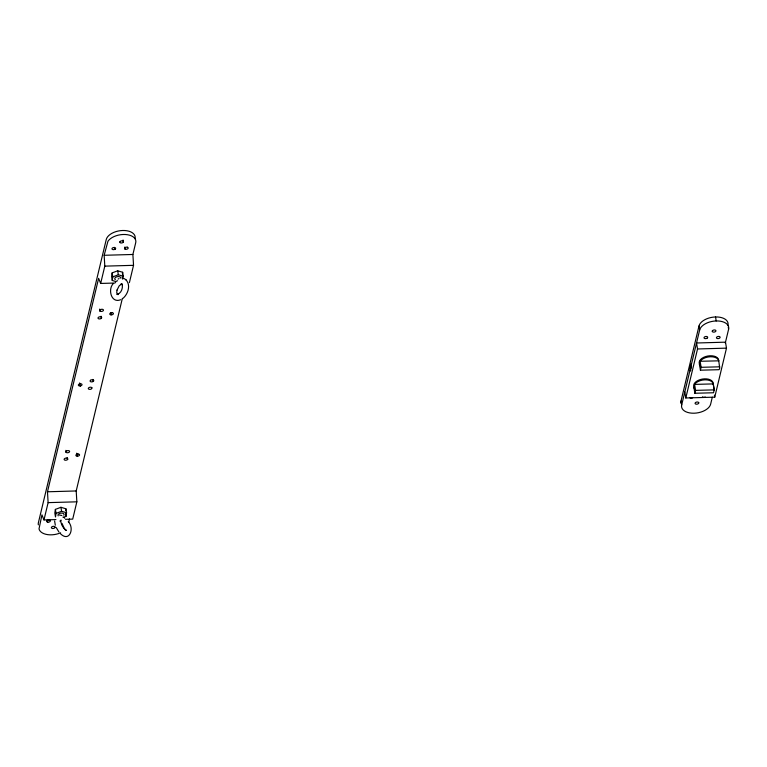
<?xml version="1.0" encoding="UTF-8"?>
<svg xmlns="http://www.w3.org/2000/svg" width="767" height="767" viewBox="0 0 767 767"><rect width="100%" height="100%" fill="white"/><g stroke="black" fill="none" stroke-linecap="round" stroke-linejoin="round"><path stroke-width="1.15" d="M694.864 393.26L695.573 390.374L694.595 384.344A9.846 5.618 -9.5 0 1 704.969 379.828A9.846 5.618 -9.5 0 1 713.233 383.855L714.23 389.885L713.521 392.762L694.864 393.26L693.867 387.277A9.846 5.618 -9.5 0 0 694.49 388.696M718.765 360.835L718.765 360.787A9.846 5.618 -9.5 0 0 710.491 356.76A9.846 5.618 -9.5 0 0 700.127 361.276L701.124 367.307L700.396 370.193L719.053 369.694L719.724 368.246L718.765 360.835L700.127 361.276M55.387 509.393L54.831 512.989L55.492 516.968L56.058 513.382L55.387 509.393L60.929 507.294L65.904 508.78L66.566 512.768L66.01 516.354L63.795 517.198M65.617 510.573L65.904 508.78M122.902 278.958L123.324 276.264L122.653 272.275L117.677 270.789L112.145 272.889L111.589 276.484L112.25 280.463L115.232 281.364M112.25 280.463L112.807 276.877L112.145 272.889M122.375 274.078L122.653 272.275M55.943 519.595L43.968 519.94L48.12 502.634L47.477 491.781L98.627 278.354L100.65 283.445L115.021 283.033M100.65 283.445L104.801 266.139L104.159 255.286L107.946 241.25A14.678 8.379 -9.5 0 1 125.251 234.501A14.678 8.379 -9.5 0 1 135.721 242.669L132.892 254.471L133.535 265.324L129.393 282.62M68.685 522.365L69.519 518.904M65.531 519.317L72.712 519.115L76.853 501.819L76.201 490.957L122.356 298.411M680.971 403.221A14.765 8.427 -9.5 0 1 681.019 400.997L698.986 326.033A14.765 8.427 -9.5 0 1 715.534 316.963A14.765 8.427 -9.5 0 1 727.941 325.198M712.303 397.229L710.645 404.151A14.765 8.427 -9.5 0 1 694.087 413.212A14.765 8.427 -9.5 0 1 681.681 404.976L689.974 370.384C689.245 361.478 692.083 373.519 691.355 364.613C689.485 361.286 691.853 373.711 689.974 370.384M691.355 364.613L699.648 330.011L698.986 326.033M685.794 397.977L697.539 348.975L696.541 342.993L725.496 342.168L726.493 348.141L714.748 397.153L685.794 397.977L684.797 392.004M725.294 343.031L728.612 329.187L728.276 327.193M113.152 283.723C107.629 289.514 111.349 303.751 120.707 299.705M122.634 298.622C128.003 294.442 131.272 284.787 125.663 279.581M118.099 279.054L119.01 278.584M112.807 276.877L118.348 274.778L123.324 276.264M56.058 513.382L61.59 511.282L66.566 512.768M59.922 521.109L61.044 520.093L60.804 521.848L61.839 525.059L63.709 528.147L66.518 530.39L65.809 530.428M104.159 255.286L132.892 254.471M104.801 266.139L133.535 265.324M697.539 348.975L726.493 348.141M47.477 491.781L76.201 490.957M48.12 502.634L76.853 501.819M701.105 367.307L719.762 366.818M694.538 384.401L713.233 383.903L714.173 389.885M695.573 390.374L714.23 389.885M59.423 515.031L61.868 515.52M124.081 278.546L126.181 279.926M60.507 533.774C69.557 542.672 74.782 528.118 68.234 521.656M62.002 523.401L64.907 529.681M58.934 532.01L56.24 527.571M43.968 519.94L41.945 514.849L39.021 528.856A14.678 8.379 -9.5 0 0 60.593 532.806M55.31 525.203L54.61 520.985M715.534 316.963L716.205 320.951A14.765 8.427 -9.5 0 1 728.612 329.187M714.422 395.158L714.748 397.153M700.453 370.193L699.389 364.267A9.846 5.618 -9.5 0 0 700.012 365.629M681.019 400.997L681.681 404.976M124.724 247.099L125.05 249.093M123.046 240.004L123.382 241.989M122.26 276.868L122.595 278.862M114.369 247.396L114.695 249.39M117.677 270.789L118.348 274.778M110.774 312.869L111.1 314.863M101.062 316.215L101.397 318.209M99.72 309.063L100.055 311.047M92.865 379.425L93.2 381.42M79.653 382.925L80.161 385.916M76.729 453.182L77.237 456.173M67.189 457.525L67.525 459.519M65.847 450.373L66.183 452.357M65.511 513.372L66.01 516.354M60.929 507.294L61.59 511.282M47.238 520.122L47.564 522.116M115.357 279.706A3.078 1.755 -9.5 0 1 117.025 276.734A3.078 1.755 -9.5 0 1 120.802 278.277M58.206 515.846A3.078 1.755 -9.5 0 1 61.053 513.094A3.078 1.755 -9.5 0 1 63.834 515.242M135.059 238.681A14.678 8.379 -9.5 0 0 122.72 230.493A14.678 8.379 -9.5 0 0 106.258 239.505L38.398 522.663A14.678 8.379 -9.5 0 0 38.35 524.877M62.884 517.083A3.078 1.755 -9.5 0 1 64.725 518.291M115.481 282.275A3.078 1.755 -9.5 0 1 117.562 280.751M699.849 364.632A9.846 5.618 -9.5 0 1 707.778 356.022A9.846 5.618 -9.5 0 1 718.554 361.276M694.317 387.699A9.846 5.618 -9.5 0 1 702.256 379.09A9.846 5.618 -9.5 0 1 713.032 384.344M699.648 330.011A14.765 8.427 -9.5 0 1 716.205 320.951M705.266 396.98A1.841 1.055 -9.5 0 1 704.854 397.162L704.384 397.277A1.841 1.055 -9.5 0 1 702.467 396.836M692.639 397.766A1.841 1.055 -9.5 0 1 690.827 398.102L690.415 398.006A1.841 1.055 -9.5 0 1 689.849 397.632M698.747 402.771L698.737 403.049A1.841 1.055 -9.5 0 1 696.676 404.19A1.841 1.055 -9.5 0 1 695.113 403.164L695.247 402.876A1.841 1.055 -9.5 0 1 697.184 402.023A1.841 1.055 -9.5 0 1 698.747 402.771M712.284 331.095L712.284 331.373A1.841 1.055 -9.5 0 0 713.837 332.121A1.841 1.055 -9.5 0 0 715.774 331.267L715.908 330.98A1.841 1.055 -9.5 0 0 714.345 329.954A1.841 1.055 -9.5 0 0 712.284 331.095M55.023 527.082L55.013 527.36A1.841 1.055 -9.5 0 1 52.952 528.492A1.841 1.055 -9.5 0 1 51.399 527.466L51.523 527.178A1.841 1.055 -9.5 0 1 53.469 526.335A1.841 1.055 -9.5 0 1 55.023 527.082M119.825 241.96L119.815 242.238A1.841 1.055 -9.5 0 0 121.378 242.986A1.841 1.055 -9.5 0 0 123.314 242.132L123.449 241.854A1.841 1.055 -9.5 0 0 121.895 240.819A1.841 1.055 -9.5 0 0 119.825 241.96M117.006 290.099L116.728 292.658L118.041 294.653L116.891 294.154L118.233 294.135L117.188 294.365C120.898 293.521 122.73 288.938 122.365 285.429L121.56 283.876L122.452 284.71L121.167 283.867L122.317 284.375L120.975 284.404L121.464 284.154L119.221 285.794L117.006 290.099M101.512 318.075L101.273 318.343A1.841 1.055 -9.5 0 1 98.703 318.813A1.841 1.055 -9.5 0 1 98.397 317.356L98.742 317.116A1.841 1.055 -9.5 0 1 100.966 316.886A1.841 1.055 -9.5 0 1 101.512 318.075M90.496 380.307L90.257 380.576A1.841 1.055 -9.5 0 0 90.803 381.765A1.841 1.055 -9.5 0 0 93.028 381.535L93.373 381.304A1.841 1.055 -9.5 0 0 93.066 379.847A1.841 1.055 -9.5 0 0 90.496 380.307M67.649 459.385L67.4 459.654A1.841 1.055 -9.5 0 1 64.831 460.123A1.841 1.055 -9.5 0 1 64.524 458.666L64.869 458.436A1.841 1.055 -9.5 0 1 67.093 458.196A1.841 1.055 -9.5 0 1 67.649 459.385M706.944 338.276L706.532 338.458A1.841 1.055 -9.5 0 1 704.154 338.142A1.841 1.055 -9.5 0 1 705.161 336.646L705.621 336.521A1.841 1.055 -9.5 0 1 707.538 336.962A1.841 1.055 -9.5 0 1 706.944 338.276M114.906 249.294L114.494 249.476A1.841 1.055 -9.5 0 1 112.116 249.15A1.841 1.055 -9.5 0 1 113.132 247.655L113.593 247.54A1.841 1.055 -9.5 0 1 115.51 247.981A1.841 1.055 -9.5 0 1 114.906 249.294M111.848 312.715L111.378 312.763A1.841 1.055 -9.5 0 0 109.786 313.847A1.841 1.055 -9.5 0 0 110.87 314.853L111.33 314.873A1.841 1.055 -9.5 0 0 113.401 313.741A1.841 1.055 -9.5 0 0 111.848 312.715M80.391 385.897L79.921 385.945A1.841 1.055 -9.5 0 1 78.368 384.909A1.841 1.055 -9.5 0 1 80.439 383.778L80.899 383.807A1.841 1.055 -9.5 0 1 81.992 384.813A1.841 1.055 -9.5 0 1 80.391 385.897M77.985 454.026L77.505 454.074A1.841 1.055 -9.5 0 0 75.914 455.157A1.841 1.055 -9.5 0 0 77.007 456.164L77.457 456.183A1.841 1.055 -9.5 0 0 79.528 455.052A1.841 1.055 -9.5 0 0 77.985 454.026M719.417 336.55L719.005 336.454A1.841 1.055 -9.5 0 0 716.857 337.02A1.841 1.055 -9.5 0 0 716.838 338.324L717.174 338.477A1.841 1.055 -9.5 0 0 719.734 338.007A1.841 1.055 -9.5 0 0 719.417 336.55M127.475 247.252L127.073 247.156A1.841 1.055 -9.5 0 0 124.916 247.712A1.841 1.055 -9.5 0 0 124.887 249.016L125.222 249.17A1.841 1.055 -9.5 0 0 127.792 248.709A1.841 1.055 -9.5 0 0 127.475 247.252M47.775 522.164L47.362 522.068A1.841 1.055 -9.5 0 1 47.055 520.611A1.841 1.055 -9.5 0 1 49.625 520.141L49.951 520.304A1.841 1.055 -9.5 0 1 49.932 521.598A1.841 1.055 -9.5 0 1 47.775 522.164M100.17 311.162L99.931 310.942A1.841 1.055 -9.5 0 1 100.947 309.446A1.841 1.055 -9.5 0 1 103.324 309.772L103.449 310.031A1.841 1.055 -9.5 0 1 102.308 311.268A1.841 1.055 -9.5 0 1 100.17 311.162M91.839 387.709L91.599 387.498A1.841 1.055 -9.5 0 0 89.461 387.383A1.841 1.055 -9.5 0 0 88.32 388.629L88.445 388.879A1.841 1.055 -9.5 0 0 90.822 389.205A1.841 1.055 -9.5 0 0 91.839 387.709M66.298 452.472L66.067 452.252A1.841 1.055 -9.5 0 1 67.084 450.756A1.841 1.055 -9.5 0 1 69.461 451.082L69.576 451.341A1.841 1.055 -9.5 0 1 68.436 452.578A1.841 1.055 -9.5 0 1 66.298 452.472"/></g></svg>
